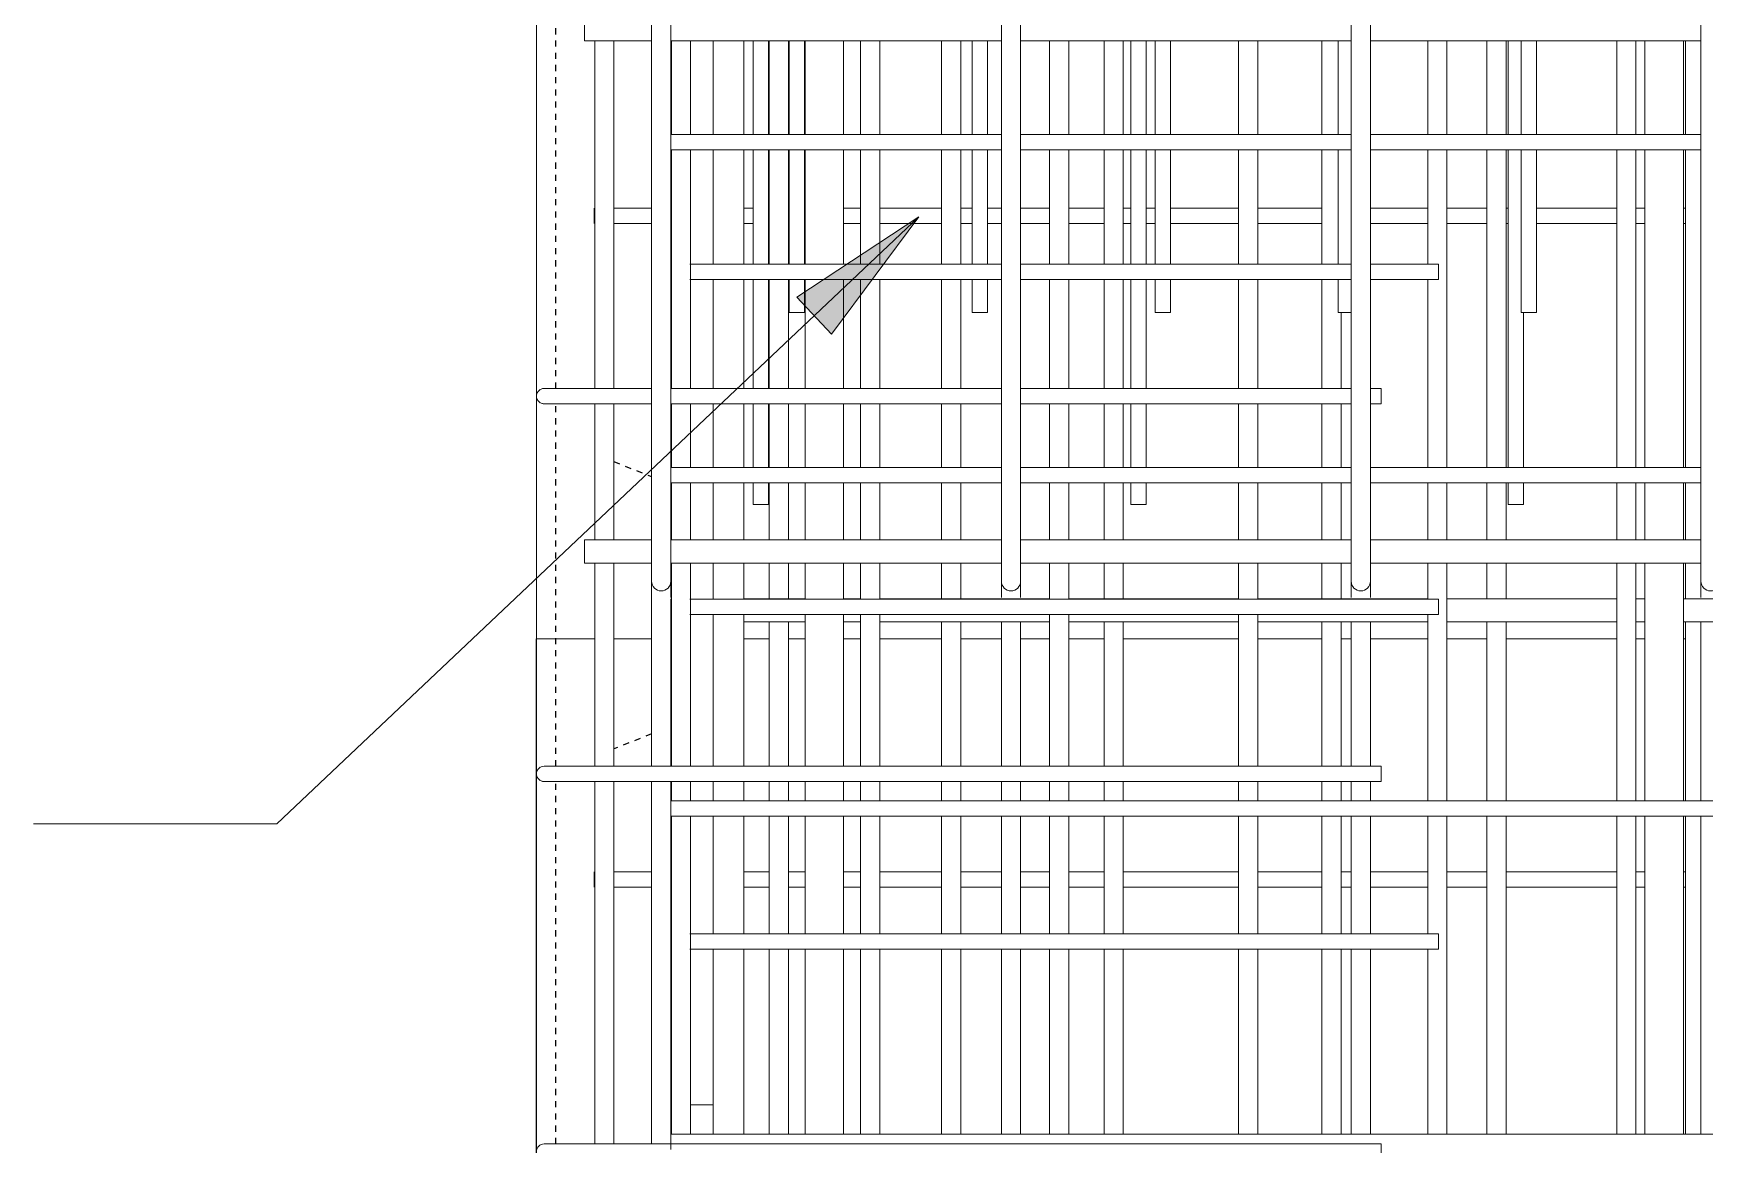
# Model space of a CAD drawing. Header units: millimetres. Extents: x -7118 to 5307, y -2677 to 10400.
# Drawn here: x -4558 to -3688, y 6797 to 7375 of the extents above; entities that cross this region are included whole.
import ezdxf

# ---------------------------------------------------------------- set-up
doc = ezdxf.new("R2010")
doc.units = ezdxf.units.MM
doc.linetypes.add('Dash', pattern=[6.36, 3.18, -3.18])
for name, color, linetype, lineweight in [('A-WALL', 113, 'Continuous', 25), ('A-WALL-HDLN', 110, 'Dash', 25), ('S-BEAM', 12, 'Continuous', 18), ('S-RBAR', 171, 'Continuous', 18), ('S-RBAR-IDEN', 171, 'Continuous', 9)]:
    doc.layers.add(name, color=color, linetype=linetype, lineweight=lineweight)

msp = doc.modelspace()

# ---------------------------------------------------------------- hatches: boundary and pattern name
at = {"layer": 'S-RBAR-IDEN'}
msp.add_hatch(color=256, dxfattribs=at).paths.add_polyline_path([(-4097.0513, 7279.91574), (-4160.63465, 7237.99862), (-4142.46361, 7218.77974)])

# ---------------------------------------------------------------- linework, layer by layer
at = {"layer": 'A-WALL'}
msp.add_line((-4296.19617, -1395), (-4296.19617, 7060), dxfattribs=at)
at = {"layer": 'A-WALL-HDLN'}
for p, q in [((-4286.19359, 7190.44444), (-4286.19359, 7379.22222)), ((-4286.19359, 6993.66667), (-4286.19359, 7182.44444)), ((-4255.84482, 7152.35946), (-4236.19617, 7144.5)), ((-4236.19617, 7010.5), (-4255.84482, 7002.64054)), ((-4286.19359, 6796.88889), (-4286.19359, 6985.66667))]:
    msp.add_line(p, q, dxfattribs=at)
at = {"layer": 'S-BEAM'}
for p, q in [((-4296.19617, 7425), (-4296.19617, 7060)), ((-4296.19617, 7060), (-4265.84482, 7060)), ((-4255.84482, 7060), (-4236.19617, 7060)), ((-4188.19617, 7060), (-4174.89211, 7060)), ((-4164.89211, 7060), (-4156.19617, 7060)), ((-4136.19617, 7060), (-4127.39456, 7060)), ((-4117.39456, 7060), (-4085.18941, 7060)), ((-4075.18941, 7060), (-4053.97395, 7060)), ((-4043.97395, 7060), (-4028.8897, 7060)), ((-4018.8897, 7060), (-4000.48671, 7060)), ((-3990.48671, 7060), (-3930.38485, 7060)), ((-3920.38485, 7060), (-3887.03401, 7060)), ((-3877.03401, 7060), (-3871.75173, 7060)), ((-3861.75173, 7060), (-3831.87999, 7060)), ((-3821.87999, 7060), (-3801.0813, 7060)), ((-3791.0813, 7060), (-3733.37513, 7060)), ((-3723.37513, 7060), (-3718.69617, 7060)), ((-3698.69617, 7060), (-3697.6286, 7060))]:
    msp.add_line(p, q, dxfattribs=at)
at = {"layer": 'S-RBAR'}
for p, q in [((-4236.19617, 7395), (-4236.19617, 7360)), ((-4226.19617, 7395), (-4226.19617, 7360)), ((-4053.97395, 7395), (-4053.97395, 7360)), ((-4043.97395, 7395), (-4043.97395, 7360)), ((-3871.75173, 7395), (-3871.75173, 7360)), ((-3861.75173, 7395), (-3861.75173, 7360)), ((-3689.5295, 7395), (-3689.5295, 7360)), ((-4271.19617, 7371.5726), (-4271.19617, 7383.5726)), ((-4271.19617, 7371.5726), (-4236.19617, 7371.5726)), ((-4265.84482, 7190.44444), (-4265.84482, 7371.5726)), ((-4255.84482, 7190.44444), (-4255.84482, 7371.5726)), ((-4226.19617, 7371.5726), (-4053.97395, 7371.5726)), ((-4225.89942, 7322.80769), (-4225.89942, 7371.5726)), ((-4215.89942, 7322.80769), (-4215.89942, 7371.5726)), ((-4204.19617, 7322.80769), (-4204.19617, 7371.5726)), ((-4188.19617, 7322.80769), (-4188.19617, 7371.5726)), ((-4183.25946, 7371.5726), (-4183.25946, 7322.80769)), ((-4175.25946, 7371.5726), (-4175.25946, 7322.80769)), ((-4174.89211, 7322.80769), (-4174.89211, 7371.5726)), ((-4164.89211, 7322.80769), (-4164.89211, 7371.5726)), ((-4164.57678, 7371.5726), (-4164.57678, 7322.80769)), ((-4156.57678, 7371.5726), (-4156.57678, 7322.80769)), ((-4156.19617, 7322.80769), (-4156.19617, 7371.5726)), ((-4136.19617, 7322.80769), (-4136.19617, 7371.5726)), ((-4127.39456, 7322.80769), (-4127.39456, 7371.5726)), ((-4117.39456, 7322.80769), (-4117.39456, 7371.5726)), ((-4085.18941, 7322.80769), (-4085.18941, 7371.5726)), ((-4075.18941, 7322.80769), (-4075.18941, 7371.5726)), ((-4069.24993, 7371.5726), (-4069.24993, 7322.80769)), ((-4061.24993, 7371.5726), (-4061.24993, 7322.80769)), ((-4043.97395, 7371.5726), (-3871.75173, 7371.5726)), ((-4028.8897, 7322.80769), (-4028.8897, 7371.5726)), ((-4018.8897, 7322.80769), (-4018.8897, 7371.5726)), ((-4000.48671, 7322.80769), (-4000.48671, 7371.5726)), ((-3990.48671, 7322.80769), (-3990.48671, 7371.5726)), ((-3986.62654, 7371.5726), (-3986.62654, 7322.80769)), ((-3978.62654, 7371.5726), (-3978.62654, 7322.80769)), ((-3973.92308, 7371.5726), (-3973.92308, 7322.80769)), ((-3965.92308, 7371.5726), (-3965.92308, 7322.80769)), ((-3930.38485, 7322.80769), (-3930.38485, 7371.5726)), ((-3920.38485, 7322.80769), (-3920.38485, 7371.5726)), ((-3887.03401, 7322.80769), (-3887.03401, 7371.5726)), ((-3878.59623, 7371.5726), (-3878.59623, 7322.80769)), ((-3861.75173, 7371.5726), (-3689.5295, 7371.5726)), ((-3831.87999, 7322.80769), (-3831.87999, 7371.5726)), ((-3821.87999, 7322.80769), (-3821.87999, 7371.5726)), ((-3801.0813, 7322.80769), (-3801.0813, 7371.5726)), ((-3791.0813, 7322.80769), (-3791.0813, 7371.5726)), ((-3789.99363, 7371.5726), (-3789.99363, 7322.80769)), ((-3783.26938, 7371.5726), (-3783.26938, 7322.80769)), ((-3775.26938, 7371.5726), (-3775.26938, 7322.80769)), ((-3733.37513, 7322.80769), (-3733.37513, 7371.5726)), ((-3723.37513, 7322.80769), (-3723.37513, 7371.5726)), ((-3718.69617, 7322.80769), (-3718.69617, 7371.5726)), ((-3698.69617, 7322.80769), (-3698.69617, 7371.5726)), ((-3697.6286, 7322.80769), (-3697.6286, 7371.5726)), ((-4236.19617, 7125), (-4236.19617, 7360)), ((-4226.19617, 7125), (-4226.19617, 7360)), ((-4053.97395, 7125), (-4053.97395, 7360)), ((-4043.97395, 7125), (-4043.97395, 7360)), ((-3871.75173, 7125), (-3871.75173, 7360)), ((-3861.75173, 7125), (-3861.75173, 7360)), ((-3689.5295, 7125), (-3689.5295, 7360)), ((-4226.19617, 7322.80769), (-4053.97395, 7322.80769)), ((-4043.97395, 7322.80769), (-3871.75173, 7322.80769)), ((-3861.75173, 7322.80769), (-3689.5295, 7322.80769)), ((-4226.19617, 7314.80769), (-4053.97395, 7314.80769)), ((-4225.89942, 7190.44444), (-4225.89942, 7314.80769)), ((-4215.89942, 7190.44444), (-4215.89942, 7314.80769)), ((-4204.19617, 7255.17647), (-4204.19617, 7314.80769)), ((-4188.19617, 7255.17647), (-4188.19617, 7314.80769)), ((-4183.25946, 7314.80769), (-4183.25946, 7255.17647)), ((-4175.25946, 7314.80769), (-4175.25946, 7255.17647)), ((-4174.89211, 7255.17647), (-4174.89211, 7314.80769)), ((-4164.89211, 7255.17647), (-4164.89211, 7314.80769)), ((-4164.57678, 7314.80769), (-4164.57678, 7255.17647)), ((-4156.57678, 7314.80769), (-4156.57678, 7255.17647)), ((-4156.19617, 7255.17647), (-4156.19617, 7314.80769)), ((-4136.19617, 7255.17647), (-4136.19617, 7314.80769)), ((-4127.39456, 7255.17647), (-4127.39456, 7314.80769)), ((-4117.39456, 7255.17647), (-4117.39456, 7314.80769)), ((-4085.18941, 7255.17647), (-4085.18941, 7314.80769)), ((-4075.18941, 7255.17647), (-4075.18941, 7314.80769)), ((-4069.24993, 7314.80769), (-4069.24993, 7255.17647)), ((-4061.24993, 7314.80769), (-4061.24993, 7255.17647)), ((-4043.97395, 7314.80769), (-3871.75173, 7314.80769)), ((-4028.8897, 7255.17647), (-4028.8897, 7314.80769)), ((-4018.8897, 7255.17647), (-4018.8897, 7314.80769)), ((-4000.48671, 7255.17647), (-4000.48671, 7314.80769)), ((-3990.48671, 7255.17647), (-3990.48671, 7314.80769)), ((-3986.62654, 7314.80769), (-3986.62654, 7255.17647)), ((-3978.62654, 7314.80769), (-3978.62654, 7255.17647)), ((-3973.92308, 7314.80769), (-3973.92308, 7255.17647)), ((-3965.92308, 7314.80769), (-3965.92308, 7255.17647)), ((-3930.38485, 7255.17647), (-3930.38485, 7314.80769)), ((-3920.38485, 7255.17647), (-3920.38485, 7314.80769)), ((-3887.03401, 7255.17647), (-3887.03401, 7314.80769)), ((-3878.59623, 7314.80769), (-3878.59623, 7255.17647)), ((-3861.75173, 7314.80769), (-3689.5295, 7314.80769)), ((-3831.87999, 7255.17647), (-3831.87999, 7314.80769)), ((-3821.87999, 7149.21154), (-3821.87999, 7314.80769)), ((-3801.0813, 7149.21154), (-3801.0813, 7314.80769)), ((-3791.0813, 7149.21154), (-3791.0813, 7314.80769)), ((-3789.99363, 7314.80769), (-3789.99363, 7149.21154)), ((-3783.26938, 7314.80769), (-3783.26938, 7230)), ((-3775.26938, 7314.80769), (-3775.26938, 7230)), ((-3733.37513, 7149.21154), (-3733.37513, 7314.80769)), ((-3723.37513, 7149.21154), (-3723.37513, 7314.80769)), ((-3718.69617, 7149.21154), (-3718.69617, 7314.80769)), ((-3698.69617, 7149.21154), (-3698.69617, 7314.80769)), ((-3697.6286, 7149.21154), (-3697.6286, 7314.80769)), ((-4266.19617, 7276.34615), (-4266.19617, 7284.34615)), ((-4255.84482, 7284.34615), (-4236.19617, 7284.34615)), ((-4188.19617, 7284.34615), (-4183.25946, 7284.34615)), ((-4136.19617, 7284.34615), (-4127.39456, 7284.34615)), ((-4117.39456, 7284.34615), (-4085.18941, 7284.34615)), ((-4075.18941, 7284.34615), (-4069.24993, 7284.34615)), ((-4061.24993, 7284.34615), (-4053.97395, 7284.34615)), ((-4043.97395, 7284.34615), (-4028.8897, 7284.34615)), ((-4018.8897, 7284.34615), (-4000.48671, 7284.34615)), ((-3990.48671, 7284.34615), (-3986.62654, 7284.34615)), ((-3978.62654, 7284.34615), (-3973.92308, 7284.34615)), ((-3965.92308, 7284.34615), (-3930.38485, 7284.34615)), ((-3920.38485, 7284.34615), (-3887.03401, 7284.34615)), ((-3861.75173, 7284.34615), (-3831.87999, 7284.34615)), ((-3821.87999, 7284.34615), (-3801.0813, 7284.34615)), ((-3791.0813, 7284.34615), (-3789.99363, 7284.34615)), ((-3775.26938, 7284.34615), (-3733.37513, 7284.34615)), ((-3723.37513, 7284.34615), (-3718.69617, 7284.34615)), ((-3698.69617, 7284.34615), (-3697.6286, 7284.34615)), ((-4255.84482, 7276.34615), (-4236.19617, 7276.34615)), ((-4188.19617, 7276.34615), (-4183.25946, 7276.34615)), ((-4136.19617, 7276.34615), (-4127.39456, 7276.34615)), ((-4117.39456, 7276.34615), (-4085.18941, 7276.34615)), ((-4075.18941, 7276.34615), (-4069.24993, 7276.34615)), ((-4061.24993, 7276.34615), (-4053.97395, 7276.34615)), ((-4043.97395, 7276.34615), (-4028.8897, 7276.34615)), ((-4018.8897, 7276.34615), (-4000.48671, 7276.34615)), ((-3990.48671, 7276.34615), (-3986.62654, 7276.34615)), ((-3978.62654, 7276.34615), (-3973.92308, 7276.34615)), ((-3965.92308, 7276.34615), (-3930.38485, 7276.34615)), ((-3920.38485, 7276.34615), (-3887.03401, 7276.34615)), ((-3861.75173, 7276.34615), (-3831.87999, 7276.34615)), ((-3821.87999, 7276.34615), (-3801.0813, 7276.34615)), ((-3791.0813, 7276.34615), (-3789.99363, 7276.34615)), ((-3775.26938, 7276.34615), (-3733.37513, 7276.34615)), ((-3723.37513, 7276.34615), (-3718.69617, 7276.34615)), ((-3698.69617, 7276.34615), (-3697.6286, 7276.34615)), ((-4186.19617, 7255.17647), (-4216.26621, 7255.17647)), ((-4186.19617, 7255.17647), (-4053.97395, 7255.17647)), ((-4043.97395, 7255.17647), (-3871.75173, 7255.17647)), ((-3861.75173, 7255.17647), (-3826.19617, 7255.17647)), ((-3826.19617, 7247.17647), (-3826.19617, 7255.17647)), ((-4186.19617, 7247.17647), (-4216.26621, 7247.17647)), ((-4204.19617, 7190.44444), (-4204.19617, 7247.17647)), ((-4188.19617, 7190.44444), (-4188.19617, 7247.17647)), ((-4186.19617, 7247.17647), (-4053.97395, 7247.17647)), ((-4183.25946, 7247.17647), (-4183.25946, 7190.44444)), ((-4175.25946, 7247.17647), (-4175.25946, 7190.44444)), ((-4174.89211, 7190.44444), (-4174.89211, 7247.17647)), ((-4164.89211, 7190.44444), (-4164.89211, 7247.17647)), ((-4164.57678, 7247.17647), (-4164.57678, 7230)), ((-4156.57678, 7247.17647), (-4156.57678, 7230)), ((-4156.19617, 7190.44444), (-4156.19617, 7247.17647)), ((-4136.19617, 7190.44444), (-4136.19617, 7247.17647)), ((-4127.39456, 7190.44444), (-4127.39456, 7247.17647)), ((-4117.39456, 7190.44444), (-4117.39456, 7247.17647)), ((-4085.18941, 7190.44444), (-4085.18941, 7247.17647)), ((-4075.18941, 7190.44444), (-4075.18941, 7247.17647)), ((-4069.24993, 7247.17647), (-4069.24993, 7230)), ((-4061.24993, 7247.17647), (-4061.24993, 7230)), ((-4043.97395, 7247.17647), (-3871.75173, 7247.17647)), ((-4028.8897, 7190.44444), (-4028.8897, 7247.17647)), ((-4018.8897, 7190.44444), (-4018.8897, 7247.17647)), ((-4000.48671, 7190.44444), (-4000.48671, 7247.17647)), ((-3990.48671, 7190.44444), (-3990.48671, 7247.17647)), ((-3986.62654, 7247.17647), (-3986.62654, 7190.44444)), ((-3978.62654, 7247.17647), (-3978.62654, 7190.44444)), ((-3973.92308, 7247.17647), (-3973.92308, 7230)), ((-3965.92308, 7247.17647), (-3965.92308, 7230)), ((-3930.38485, 7190.44444), (-3930.38485, 7247.17647)), ((-3920.38485, 7190.44444), (-3920.38485, 7247.17647)), ((-3887.03401, 7190.44444), (-3887.03401, 7247.17647)), ((-3878.59623, 7247.17647), (-3878.59623, 7230)), ((-3861.75173, 7247.17647), (-3826.19617, 7247.17647)), ((-3831.87999, 7149.21154), (-3831.87999, 7247.17647)), ((-4164.57678, 7230), (-4156.57678, 7230)), ((-4069.24993, 7230), (-4061.24993, 7230)), ((-3973.92308, 7230), (-3965.92308, 7230)), ((-3878.59623, 7230), (-3871.75173, 7230)), ((-3877.03401, 7190.44444), (-3877.03401, 7230)), ((-3783.26938, 7230), (-3775.26938, 7230)), ((-3781.99363, 7230), (-3781.99363, 7149.21154)), ((-4272.19617, 7190.44444), (-4292.19617, 7190.44444)), ((-4272.19617, 7190.44444), (-4236.19617, 7190.44444)), ((-4226.19617, 7190.44444), (-4053.97395, 7190.44444)), ((-4043.97395, 7190.44444), (-3871.75173, 7190.44444)), ((-3861.75173, 7190.44444), (-3856.19617, 7190.44444)), ((-3856.19617, 7182.44444), (-3856.19617, 7190.44444)), ((-4272.19617, 7182.44444), (-4292.19617, 7182.44444)), ((-4272.19617, 7182.44444), (-4236.19617, 7182.44444)), ((-4265.84482, 7111.50987), (-4265.84482, 7182.44444)), ((-4255.84482, 7111.50987), (-4255.84482, 7182.44444)), ((-4226.19617, 7182.44444), (-4053.97395, 7182.44444)), ((-4225.89942, 7149.21154), (-4225.89942, 7182.44444)), ((-4215.89942, 7149.21154), (-4215.89942, 7182.44444)), ((-4204.19617, 7149.21154), (-4204.19617, 7182.44444)), ((-4188.19617, 7149.21154), (-4188.19617, 7182.44444)), ((-4183.25946, 7182.44444), (-4183.25946, 7149.21154)), ((-4175.25946, 7182.44444), (-4175.25946, 7149.21154)), ((-4174.89211, 7149.21154), (-4174.89211, 7182.44444)), ((-4164.89211, 7149.21154), (-4164.89211, 7182.44444)), ((-4156.19617, 7149.21154), (-4156.19617, 7182.44444)), ((-4136.19617, 7149.21154), (-4136.19617, 7182.44444)), ((-4127.39456, 7149.21154), (-4127.39456, 7182.44444)), ((-4117.39456, 7149.21154), (-4117.39456, 7182.44444)), ((-4085.18941, 7149.21154), (-4085.18941, 7182.44444)), ((-4075.18941, 7149.21154), (-4075.18941, 7182.44444)), ((-4043.97395, 7182.44444), (-3871.75173, 7182.44444)), ((-4028.8897, 7149.21154), (-4028.8897, 7182.44444)), ((-4018.8897, 7149.21154), (-4018.8897, 7182.44444)), ((-4000.48671, 7149.21154), (-4000.48671, 7182.44444)), ((-3990.48671, 7149.21154), (-3990.48671, 7182.44444)), ((-3986.62654, 7182.44444), (-3986.62654, 7149.21154)), ((-3978.62654, 7182.44444), (-3978.62654, 7149.21154)), ((-3930.38485, 7149.21154), (-3930.38485, 7182.44444)), ((-3920.38485, 7149.21154), (-3920.38485, 7182.44444)), ((-3887.03401, 7149.21154), (-3887.03401, 7182.44444)), ((-3877.03401, 7149.21154), (-3877.03401, 7182.44444)), ((-3861.75173, 7182.44444), (-3856.19617, 7182.44444)), ((-4226.19617, 7149.21154), (-4053.97395, 7149.21154)), ((-4043.97395, 7149.21154), (-3871.75173, 7149.21154)), ((-3861.75173, 7149.21154), (-3689.5295, 7149.21154)), ((-4226.19617, 7141.21154), (-4053.97395, 7141.21154)), ((-4225.89942, 7111.50987), (-4225.89942, 7141.21154)), ((-4215.89942, 7111.50987), (-4215.89942, 7141.21154)), ((-4204.19617, 7111.50987), (-4204.19617, 7141.21154)), ((-4188.19617, 7111.50987), (-4188.19617, 7141.21154)), ((-4183.25946, 7141.21154), (-4183.25946, 7130)), ((-4175.25946, 7141.21154), (-4175.25946, 7130)), ((-4174.89211, 7111.50987), (-4174.89211, 7141.21154)), ((-4164.89211, 7111.50987), (-4164.89211, 7141.21154)), ((-4156.19617, 7111.50987), (-4156.19617, 7141.21154)), ((-4136.19617, 7111.50987), (-4136.19617, 7141.21154)), ((-4127.39456, 7111.50987), (-4127.39456, 7141.21154)), ((-4117.39456, 7111.50987), (-4117.39456, 7141.21154)), ((-4085.18941, 7111.50987), (-4085.18941, 7141.21154)), ((-4075.18941, 7111.50987), (-4075.18941, 7141.21154)), ((-4043.97395, 7141.21154), (-3871.75173, 7141.21154)), ((-4028.8897, 7111.50987), (-4028.8897, 7141.21154)), ((-4018.8897, 7111.50987), (-4018.8897, 7141.21154)), ((-4000.48671, 7111.50987), (-4000.48671, 7141.21154)), ((-3990.48671, 7111.50987), (-3990.48671, 7141.21154)), ((-3986.62654, 7141.21154), (-3986.62654, 7130)), ((-3978.62654, 7141.21154), (-3978.62654, 7130)), ((-3930.38485, 7111.50987), (-3930.38485, 7141.21154)), ((-3920.38485, 7111.50987), (-3920.38485, 7141.21154)), ((-3887.03401, 7111.50987), (-3887.03401, 7141.21154)), ((-3877.03401, 7111.50987), (-3877.03401, 7141.21154)), ((-3861.75173, 7141.21154), (-3689.5295, 7141.21154)), ((-3831.87999, 7111.50987), (-3831.87999, 7141.21154)), ((-3821.87999, 7111.50987), (-3821.87999, 7141.21154)), ((-3801.0813, 7111.50987), (-3801.0813, 7141.21154)), ((-3791.0813, 7111.50987), (-3791.0813, 7141.21154)), ((-3789.99363, 7141.21154), (-3789.99363, 7130)), ((-3781.99363, 7141.21154), (-3781.99363, 7130)), ((-3733.37513, 7111.50987), (-3733.37513, 7141.21154)), ((-3723.37513, 7111.50987), (-3723.37513, 7141.21154)), ((-3718.69617, 7111.50987), (-3718.69617, 7141.21154)), ((-3698.69617, 7111.50987), (-3698.69617, 7141.21154)), ((-3697.6286, 7111.50987), (-3697.6286, 7141.21154)), ((-4236.19617, 7125), (-4236.19617, 7090)), ((-4226.19617, 7125), (-4226.19617, 7090)), ((-4183.25946, 7130), (-4175.25946, 7130)), ((-4053.97395, 7125), (-4053.97395, 7090)), ((-4043.97395, 7125), (-4043.97395, 7090)), ((-3986.62654, 7130), (-3978.62654, 7130)), ((-3871.75173, 7125), (-3871.75173, 7090)), ((-3861.75173, 7125), (-3861.75173, 7090)), ((-3789.99363, 7130), (-3781.99363, 7130)), ((-3689.5295, 7125), (-3689.5295, 7090)), ((-4271.19617, 7111.50987), (-4236.19617, 7111.50987)), ((-4271.19617, 7099.50987), (-4271.19617, 7111.50987)), ((-4226.19617, 7111.50987), (-4053.97395, 7111.50987)), ((-4043.97395, 7111.50987), (-3871.75173, 7111.50987)), ((-3861.75173, 7111.50987), (-3689.5295, 7111.50987)), ((-4271.19617, 7099.50987), (-4236.19617, 7099.50987)), ((-4265.84482, 6993.66667), (-4265.84482, 7099.50987)), ((-4255.84482, 6993.66667), (-4255.84482, 7099.50987)), ((-4226.19617, 7099.50987), (-4053.97395, 7099.50987)), ((-4225.89942, 6993.66667), (-4225.89942, 7099.50987)), ((-4215.89942, 6993.66667), (-4215.89942, 7099.50987)), ((-4204.19617, 7080.76471), (-4204.19617, 7099.50987)), ((-4188.19617, 7080.76471), (-4188.19617, 7099.50987)), ((-4174.89211, 7080.82974), (-4174.89211, 7099.50987)), ((-4164.89211, 7080.82974), (-4164.89211, 7099.50987)), ((-4156.19617, 7080.76471), (-4156.19617, 7099.50987)), ((-4136.19617, 7080.76471), (-4136.19617, 7099.50987)), ((-4127.39456, 7080.76471), (-4127.39456, 7099.50987)), ((-4117.39456, 7080.76471), (-4117.39456, 7099.50987)), ((-4085.18941, 7080.82974), (-4085.18941, 7099.50987)), ((-4075.18941, 7080.82974), (-4075.18941, 7099.50987)), ((-4043.97395, 7099.50987), (-3871.75173, 7099.50987)), ((-4028.8897, 7080.76471), (-4028.8897, 7099.50987)), ((-4018.8897, 7080.76471), (-4018.8897, 7099.50987)), ((-4000.48671, 7080.82974), (-4000.48671, 7099.50987)), ((-3990.48671, 7080.82974), (-3990.48671, 7099.50987)), ((-3930.38485, 7080.76471), (-3930.38485, 7099.50987)), ((-3920.38485, 7080.76471), (-3920.38485, 7099.50987)), ((-3887.03401, 7080.82974), (-3887.03401, 7099.50987)), ((-3877.03401, 7080.82974), (-3877.03401, 7099.50987)), ((-3861.75173, 7099.50987), (-3689.5295, 7099.50987)), ((-3831.87999, 7080.76471), (-3831.87999, 7099.50987)), ((-3821.87999, 6975.61538), (-3821.87999, 7099.50987)), ((-3801.0813, 7080.82974), (-3801.0813, 7099.50987)), ((-3791.0813, 7080.82974), (-3791.0813, 7099.50987)), ((-3733.37513, 6975.61538), (-3733.37513, 7099.50987)), ((-3723.37513, 6975.61538), (-3723.37513, 7099.50987)), ((-3718.69617, 6975.61538), (-3718.69617, 7099.50987)), ((-3698.69617, 6975.61538), (-3698.69617, 7099.50987)), ((-3697.6286, 7080.82974), (-3697.6286, 7099.50987)), ((-4236.19617, 7055), (-4236.19617, 7090)), ((-4226.19617, 7081.61668), (-4226.19617, 7090)), ((-4053.97395, 7081.61668), (-4053.97395, 7090)), ((-4043.97395, 7081.61668), (-4043.97395, 7090)), ((-3871.75173, 7081.61668), (-3871.75173, 7090)), ((-3861.75173, 7081.61668), (-3861.75173, 7090)), ((-3689.5295, 7081.61668), (-3689.5295, 7090)), ((-4226.19617, 7068.82974), (-4226.19617, 7080.82974)), ((-4186.19617, 7080.76471), (-4216.26621, 7080.76471)), ((-4188.19617, 7080.82974), (-4156.19617, 7080.82974)), ((-4186.19617, 7080.76471), (-3826.19617, 7080.76471)), ((-4136.19617, 7080.82974), (-4127.39456, 7080.82974)), ((-4117.39456, 7080.82974), (-4028.8897, 7080.82974)), ((-4018.8897, 7080.82974), (-3930.38485, 7080.82974)), ((-3920.38485, 7080.82974), (-3831.87999, 7080.82974)), ((-3826.19617, 7072.76471), (-3826.19617, 7080.76471)), ((-3821.87999, 7080.82974), (-3733.37513, 7080.82974)), ((-3723.37513, 7080.82974), (-3718.69617, 7080.82974)), ((-3698.69617, 7080.82974), (-3634.87027, 7080.82974)), ((-4186.19617, 7072.76471), (-4216.26621, 7072.76471)), ((-4204.19617, 6993.66667), (-4204.19617, 7072.76471)), ((-4188.19617, 6993.66667), (-4188.19617, 7072.76471)), ((-4186.19617, 7072.76471), (-3826.19617, 7072.76471)), ((-4156.19617, 6993.66667), (-4156.19617, 7072.76471)), ((-4136.19617, 6993.66667), (-4136.19617, 7072.76471)), ((-4127.39456, 6993.66667), (-4127.39456, 7072.76471)), ((-4117.39456, 6993.66667), (-4117.39456, 7072.76471)), ((-4028.8897, 6993.66667), (-4028.8897, 7072.76471)), ((-4018.8897, 6993.66667), (-4018.8897, 7072.76471)), ((-3930.38485, 6993.66667), (-3930.38485, 7072.76471)), ((-3920.38485, 6993.66667), (-3920.38485, 7072.76471)), ((-3831.87999, 6975.61538), (-3831.87999, 7072.76471)), ((-4226.19617, 7055), (-4226.19617, 7069.07272)), ((-4188.19617, 7068.82974), (-4156.19617, 7068.82974)), ((-4174.89211, 6993.66667), (-4174.89211, 7068.82974)), ((-4164.89211, 6993.66667), (-4164.89211, 7068.82974)), ((-4136.19617, 7068.82974), (-4127.39456, 7068.82974)), ((-4117.39456, 7068.82974), (-4028.8897, 7068.82974)), ((-4085.18941, 6993.66667), (-4085.18941, 7068.82974)), ((-4075.18941, 6993.66667), (-4075.18941, 7068.82974)), ((-4053.97395, 7055), (-4053.97395, 7069.07272)), ((-4043.97395, 7055), (-4043.97395, 7069.07272)), ((-4018.8897, 7068.82974), (-3930.38485, 7068.82974)), ((-4000.48671, 6993.66667), (-4000.48671, 7068.82974)), ((-3990.48671, 6993.66667), (-3990.48671, 7068.82974)), ((-3920.38485, 7068.82974), (-3831.87999, 7068.82974)), ((-3887.03401, 6993.66667), (-3887.03401, 7068.82974)), ((-3877.03401, 6993.66667), (-3877.03401, 7068.82974)), ((-3871.75173, 7055), (-3871.75173, 7069.07272)), ((-3861.75173, 7055), (-3861.75173, 7069.07272)), ((-3821.87999, 7068.82974), (-3733.37513, 7068.82974)), ((-3801.0813, 6975.61538), (-3801.0813, 7068.82974)), ((-3791.0813, 6975.61538), (-3791.0813, 7068.82974)), ((-3723.37513, 7068.82974), (-3718.69617, 7068.82974)), ((-3698.69617, 7068.82974), (-3634.87027, 7068.82974)), ((-3697.6286, 6975.61538), (-3697.6286, 7068.82974)), ((-3689.5295, 7055), (-3689.5295, 7069.07272)), ((-4236.19617, 6993.66667), (-4236.19617, 7055)), ((-4226.19617, 6993.66667), (-4226.19617, 7055)), ((-4053.97395, 6993.66667), (-4053.97395, 7055)), ((-4043.97395, 6993.66667), (-4043.97395, 7055)), ((-3871.75173, 6993.66667), (-3871.75173, 7055)), ((-3861.75173, 6993.66667), (-3861.75173, 7055)), ((-3689.5295, 6975.61538), (-3689.5295, 7055)), ((-4272.19617, 6993.66667), (-4292.19617, 6993.66667)), ((-4272.19617, 6993.66667), (-3856.19617, 6993.66667)), ((-3856.19617, 6985.66667), (-3856.19617, 6993.66667)), ((-4272.19617, 6985.66667), (-4292.19617, 6985.66667)), ((-4272.19617, 6985.66667), (-3856.19617, 6985.66667)), ((-4265.84482, 6796.88889), (-4265.84482, 6985.66667)), ((-4255.84482, 6796.88889), (-4255.84482, 6985.66667)), ((-4236.19617, 6796.88889), (-4236.19617, 6985.66667)), ((-4226.19617, 6975.61538), (-4226.19617, 6985.66667)), ((-4225.89942, 6975.61538), (-4225.89942, 6985.66667)), ((-4215.89942, 6975.61538), (-4215.89942, 6985.66667)), ((-4204.19617, 6975.61538), (-4204.19617, 6985.66667)), ((-4188.19617, 6975.61538), (-4188.19617, 6985.66667)), ((-4174.89211, 6975.61538), (-4174.89211, 6985.66667)), ((-4164.89211, 6975.61538), (-4164.89211, 6985.66667)), ((-4156.19617, 6975.61538), (-4156.19617, 6985.66667)), ((-4136.19617, 6975.61538), (-4136.19617, 6985.66667)), ((-4127.39456, 6975.61538), (-4127.39456, 6985.66667)), ((-4117.39456, 6975.61538), (-4117.39456, 6985.66667)), ((-4085.18941, 6975.61538), (-4085.18941, 6985.66667)), ((-4075.18941, 6975.61538), (-4075.18941, 6985.66667)), ((-4053.97395, 6975.61538), (-4053.97395, 6985.66667)), ((-4043.97395, 6975.61538), (-4043.97395, 6985.66667)), ((-4028.8897, 6975.61538), (-4028.8897, 6985.66667)), ((-4018.8897, 6975.61538), (-4018.8897, 6985.66667)), ((-4000.48671, 6975.61538), (-4000.48671, 6985.66667)), ((-3990.48671, 6975.61538), (-3990.48671, 6985.66667)), ((-3930.38485, 6975.61538), (-3930.38485, 6985.66667)), ((-3920.38485, 6975.61538), (-3920.38485, 6985.66667)), ((-3887.03401, 6975.61538), (-3887.03401, 6985.66667)), ((-3877.03401, 6975.61538), (-3877.03401, 6985.66667)), ((-3871.75173, 6975.61538), (-3871.75173, 6985.66667)), ((-3861.75173, 6975.61538), (-3861.75173, 6985.66667)), ((-4226.19617, 6975.61538), (-2591.19617, 6975.61538)), ((-4226.19617, 6967.61538), (-4226.19617, 6975.61538)), ((-4226.19617, 6967.61538), (-2591.19617, 6967.61538)), ((-4226.19617, 6802.01923), (-4226.19617, 6967.61538)), ((-4225.89942, 6802.01923), (-4225.89942, 6967.61538)), ((-4215.89942, 6802.01923), (-4215.89942, 6967.61538)), ((-4204.19617, 6906.35294), (-4204.19617, 6967.61538)), ((-4188.19617, 6906.35294), (-4188.19617, 6967.61538)), ((-4174.89211, 6906.35294), (-4174.89211, 6967.61538)), ((-4164.89211, 6906.35294), (-4164.89211, 6967.61538)), ((-4156.19617, 6906.35294), (-4156.19617, 6967.61538)), ((-4136.19617, 6906.35294), (-4136.19617, 6967.61538)), ((-4127.39456, 6906.35294), (-4127.39456, 6967.61538)), ((-4117.39456, 6906.35294), (-4117.39456, 6967.61538)), ((-4085.18941, 6906.35294), (-4085.18941, 6967.61538)), ((-4075.18941, 6906.35294), (-4075.18941, 6967.61538)), ((-4053.97395, 6906.35294), (-4053.97395, 6967.61538)), ((-4043.97395, 6906.35294), (-4043.97395, 6967.61538)), ((-4028.8897, 6906.35294), (-4028.8897, 6967.61538)), ((-4018.8897, 6906.35294), (-4018.8897, 6967.61538)), ((-4000.48671, 6906.35294), (-4000.48671, 6967.61538)), ((-3990.48671, 6906.35294), (-3990.48671, 6967.61538)), ((-3930.38485, 6906.35294), (-3930.38485, 6967.61538)), ((-3920.38485, 6906.35294), (-3920.38485, 6967.61538)), ((-3887.03401, 6906.35294), (-3887.03401, 6967.61538)), ((-3877.03401, 6906.35294), (-3877.03401, 6967.61538)), ((-3871.75173, 6906.35294), (-3871.75173, 6967.61538)), ((-3861.75173, 6906.35294), (-3861.75173, 6967.61538)), ((-3831.87999, 6906.35294), (-3831.87999, 6967.61538)), ((-3821.87999, 6802.01923), (-3821.87999, 6967.61538)), ((-3801.0813, 6802.01923), (-3801.0813, 6967.61538)), ((-3791.0813, 6802.01923), (-3791.0813, 6967.61538)), ((-3733.37513, 6802.01923), (-3733.37513, 6967.61538)), ((-3723.37513, 6802.01923), (-3723.37513, 6967.61538)), ((-3718.69617, 6802.01923), (-3718.69617, 6967.61538)), ((-3698.69617, 6802.01923), (-3698.69617, 6967.61538)), ((-3697.6286, 6802.01923), (-3697.6286, 6967.61538)), ((-3689.5295, 6802.01923), (-3689.5295, 6967.61538)), ((-4266.19617, 6930.69231), (-4266.19617, 6938.69231)), ((-4255.84482, 6938.69231), (-4236.19617, 6938.69231)), ((-4255.84482, 6930.69231), (-4236.19617, 6930.69231)), ((-4188.19617, 6938.69231), (-4174.89211, 6938.69231)), ((-4188.19617, 6930.69231), (-4174.89211, 6930.69231)), ((-4164.89211, 6938.69231), (-4156.19617, 6938.69231)), ((-4164.89211, 6930.69231), (-4156.19617, 6930.69231)), ((-4136.19617, 6938.69231), (-4127.39456, 6938.69231)), ((-4136.19617, 6930.69231), (-4127.39456, 6930.69231)), ((-4117.39456, 6938.69231), (-4085.18941, 6938.69231)), ((-4117.39456, 6930.69231), (-4085.18941, 6930.69231)), ((-4075.18941, 6938.69231), (-4053.97395, 6938.69231)), ((-4075.18941, 6930.69231), (-4053.97395, 6930.69231)), ((-4043.97395, 6938.69231), (-4028.8897, 6938.69231)), ((-4043.97395, 6930.69231), (-4028.8897, 6930.69231)), ((-4018.8897, 6938.69231), (-4000.48671, 6938.69231)), ((-4018.8897, 6930.69231), (-4000.48671, 6930.69231)), ((-3990.48671, 6938.69231), (-3930.38485, 6938.69231)), ((-3990.48671, 6930.69231), (-3930.38485, 6930.69231)), ((-3920.38485, 6938.69231), (-3887.03401, 6938.69231)), ((-3920.38485, 6930.69231), (-3887.03401, 6930.69231)), ((-3877.03401, 6938.69231), (-3871.75173, 6938.69231)), ((-3877.03401, 6930.69231), (-3871.75173, 6930.69231)), ((-3861.75173, 6938.69231), (-3831.87999, 6938.69231)), ((-3861.75173, 6930.69231), (-3831.87999, 6930.69231)), ((-3821.87999, 6938.69231), (-3801.0813, 6938.69231)), ((-3821.87999, 6930.69231), (-3801.0813, 6930.69231)), ((-3791.0813, 6938.69231), (-3733.37513, 6938.69231)), ((-3791.0813, 6930.69231), (-3733.37513, 6930.69231)), ((-3723.37513, 6938.69231), (-3718.69617, 6938.69231)), ((-3723.37513, 6930.69231), (-3718.69617, 6930.69231)), ((-3698.69617, 6938.69231), (-3697.6286, 6938.69231)), ((-3698.69617, 6930.69231), (-3697.6286, 6930.69231)), ((-4186.19617, 6906.35294), (-4216.26621, 6906.35294)), ((-4186.19617, 6906.35294), (-3826.19617, 6906.35294)), ((-3826.19617, 6898.35294), (-3826.19617, 6906.35294)), ((-4186.19617, 6898.35294), (-4216.26621, 6898.35294)), ((-4204.19617, 6802.01923), (-4204.19617, 6898.35294)), ((-4188.19617, 6802.01923), (-4188.19617, 6898.35294)), ((-4186.19617, 6898.35294), (-3826.19617, 6898.35294)), ((-4174.89211, 6802.01923), (-4174.89211, 6898.35294)), ((-4164.89211, 6802.01923), (-4164.89211, 6898.35294)), ((-4156.19617, 6802.01923), (-4156.19617, 6898.35294)), ((-4136.19617, 6802.01923), (-4136.19617, 6898.35294)), ((-4127.39456, 6802.01923), (-4127.39456, 6898.35294)), ((-4117.39456, 6802.01923), (-4117.39456, 6898.35294)), ((-4085.18941, 6802.01923), (-4085.18941, 6898.35294)), ((-4075.18941, 6802.01923), (-4075.18941, 6898.35294)), ((-4053.97395, 6802.01923), (-4053.97395, 6898.35294)), ((-4043.97395, 6802.01923), (-4043.97395, 6898.35294)), ((-4028.8897, 6802.01923), (-4028.8897, 6898.35294)), ((-4018.8897, 6802.01923), (-4018.8897, 6898.35294)), ((-4000.48671, 6802.01923), (-4000.48671, 6898.35294)), ((-3990.48671, 6802.01923), (-3990.48671, 6898.35294)), ((-3930.38485, 6802.01923), (-3930.38485, 6898.35294)), ((-3920.38485, 6802.01923), (-3920.38485, 6898.35294)), ((-3887.03401, 6802.01923), (-3887.03401, 6898.35294)), ((-3877.03401, 6802.01923), (-3877.03401, 6898.35294)), ((-3871.75173, 6802.01923), (-3871.75173, 6898.35294)), ((-3861.75173, 6802.01923), (-3861.75173, 6898.35294)), ((-3831.87999, 6802.01923), (-3831.87999, 6898.35294)), ((-4204.19617, 6817.3314), (-4215.89942, 6817.3314)), ((-4226.19617, 6802.01923), (-2591.19617, 6802.01923)), ((-4226.19617, 6794.01923), (-4226.19617, 6802.01923)), ((-4272.19617, 6796.88889), (-4292.19617, 6796.88889)), ((-4272.19617, 6796.88889), (-3856.19617, 6796.88889)), ((-3856.19617, 6788.88889), (-3856.19617, 6796.88889))]:
    msp.add_line(p, q, dxfattribs=at)
for centre, radius, start, end in [((-4222.19617, 7251.17647), 4, 165, 195), ((-4292.19617, 7186.44444), 4, 90, 270), ((-4292.19617, 7186.44444), 4, 120, 165), ((-4292.19617, 7186.44444), 4, 195, 240), ((-4292.19617, 7186.44444), 4, 255, 270), ((-4231.19617, 7090), 5, 180, 0), ((-4048.97395, 7090), 5, 180, 0), ((-3866.75173, 7090), 5, 180, 0), ((-3684.5295, 7090), 5, 180, 0), ((-4222.19617, 7076.76471), 4, 165, 195), ((-4292.19617, 6989.66667), 4, 90, 270), ((-4292.19617, 6989.66667), 4, 120, 165), ((-4292.19617, 6989.66667), 4, 195, 240), ((-4292.19617, 6989.66667), 4, 255, 270), ((-4222.19617, 6902.35294), 4, 165, 195), ((-4292.19617, 6792.88889), 4, 90, 270)]:
    msp.add_arc(centre, radius, start, end, dxfattribs=at)
at = {"layer": 'S-RBAR-IDEN'}
for p, q in [((-4097.0513, 7279.91574), (-4431.48047, 6963.71995)), ((-4097.0513, 7279.91574), (-4160.63465, 7237.99862)), ((-4142.46361, 7218.77974), (-4097.0513, 7279.91574)), ((-4160.63465, 7237.99862), (-4142.46361, 7218.77974)), ((-4431.48047, 6963.71995), (-4558.29128, 6963.71995))]:
    msp.add_line(p, q, dxfattribs=at)

doc.saveas('drawing.dxf')
